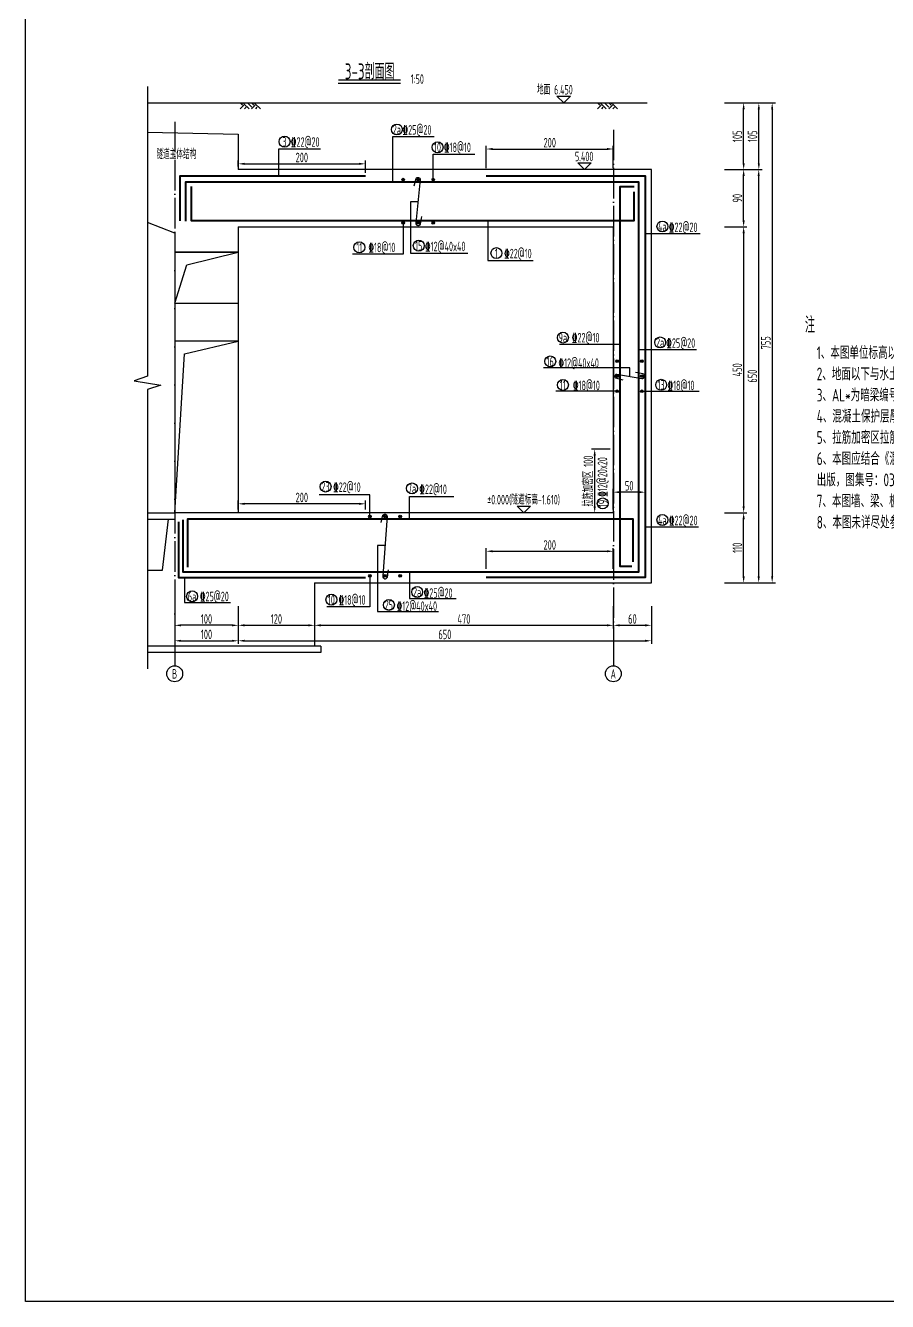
# Model space of a CAD drawing. Header units: millimetres. Extents: x -29538 to 115583, y -232866 to 15404.
# Drawn here: x -20766 to -7208, y -226179 to -206104 of the extents above; entities that cross this region are included whole.
import ezdxf
from ezdxf.enums import TextEntityAlignment as Align

# ---------------------------------------------------------------- set-up
doc = ezdxf.new("R2010")
doc.units = ezdxf.units.MM
doc.header["$LTSCALE"] = 10
doc.header["$MEASUREMENT"] = 0
doc.linetypes.add('ACAD_ISO04W100', pattern=[30, 24, -3, 0, -3])
for name, color, linetype in [('TQ-TEXT', 7, 'Continuous'), ('WALL-W', 2, 'Continuous'), ('中心线', 3, 'ACAD_ISO04W100'), ('尺寸', 4, 'Continuous'), ('文字', 7, 'Continuous'), ('标注', 4, 'Continuous'), ('次轮廓线', 7, 'Continuous'), ('轮廓线', 1, 'Continuous')]:
    doc.layers.add(name, color=color, linetype=linetype)
doc.layers.add('钢筋', color=6, linetype='Continuous', lineweight=40)
doc.styles.get("Standard").update_dxf_attribs({"font": 'gbenor.shx', "width": 0.75, "bigfont": 'gbcbig.shx'})
doc.dimstyles.get("Standard").update_dxf_attribs({"dimscale": 100, "dimtxt": 3, "dimasz": 2, "dimexe": 1, "dimexo": 1, "dimgap": 0.5, "dimtad": 1, "dimdec": 1, "dimlfac": 0.1, "dimdsep": 46, "dimtxsty": 'Standard', "dimcen": 0.5, "dimadec": 0, "dimazin": 0, "dimtfac": 1, "dimtdec": 1, "dimtofl": 0, "dimtmove": 2, "dimatfit": 3, "dimfxl": 0, "dimtolj": 1, "dimtzin": 0, "dimarcsym": 0})

# ---------------------------------------------------------------- blocks, each defined once
blk = doc.blocks.new('*D487')
at = {"layer": 'Defpoints', "color": 0}
for p in [(-18420, -213871), (-17420, -215471), (-17420, -215784)]:
    blk.add_point(p, dxfattribs=at)
at = {"layer": '标注', "color": 0, "lineweight": -2}
for p, q in [((-18420, -215484), (-18420, -215834)), ((-17420, -215521), (-17420, -215834)), ((-18320, -215784), (-17520, -215784))]:
    blk.add_line(p, q, dxfattribs=at)
at = {"layer": '标注', "color": 0}
for points in [[(-18320, -215768), (-18320, -215801), (-18420, -215784)], [(-17520, -215768), (-17520, -215801), (-17420, -215784)]]:
    blk.add_solid(points, dxfattribs=at)
at = {"layer": '标注', "color": 0, "insert": (-17920, -215684), "char_height": 150, "attachment_point": 5}
blk.add_mtext('\\A1;100', dxfattribs=at)
blk = doc.blocks.new('*D488')
at = {"layer": 'Defpoints', "color": 0}
for p in [(-11520, -213771), (-10920, -214871), (-10920, -215541)]:
    blk.add_point(p, dxfattribs=at)
at = {"layer": '标注', "color": 0, "lineweight": -2}
for p, q in [((-11520, -215241), (-11520, -215591)), ((-10920, -215241), (-10920, -215591)), ((-11420, -215541), (-11020, -215541))]:
    blk.add_line(p, q, dxfattribs=at)
at = {"layer": '标注', "color": 0}
for points in [[(-11420, -215524), (-11420, -215558), (-11520, -215541)], [(-11020, -215524), (-11020, -215558), (-10920, -215541)]]:
    blk.add_solid(points, dxfattribs=at)
at = {"layer": '标注', "color": 0, "insert": (-11220, -215441), "char_height": 150, "attachment_point": 5}
blk.add_mtext('\\A1;60', dxfattribs=at)
blk = doc.blocks.new('*D489')
at = {"layer": 'Defpoints', "color": 0}
for p in [(-17420, -215471), (-16220, -215471), (-16220, -215541)]:
    blk.add_point(p, dxfattribs=at)
at = {"layer": '标注', "color": 0, "lineweight": -2}
for p, q in [((-17420, -215521), (-17420, -215591)), ((-17320, -215541), (-16320, -215541)), ((-16220, -215521), (-16220, -215591))]:
    blk.add_line(p, q, dxfattribs=at)
at = {"layer": '标注', "color": 0}
for points in [[(-17320, -215524), (-17320, -215558), (-17420, -215541)], [(-16320, -215524), (-16320, -215558), (-16220, -215541)]]:
    blk.add_solid(points, dxfattribs=at)
at = {"layer": '标注', "color": 0, "insert": (-16820, -215441), "char_height": 150, "attachment_point": 5}
blk.add_mtext('\\A1;120', dxfattribs=at)
blk = doc.blocks.new('*D498')
at = {"layer": 'Defpoints', "color": 0}
for p in [(-11520, -213771), (-16220, -215471), (-11520, -215541)]:
    blk.add_point(p, dxfattribs=at)
at = {"layer": '标注', "color": 0, "lineweight": -2}
for p, q in [((-11520, -215241), (-11520, -215591)), ((-16220, -215521), (-16220, -215591)), ((-16120, -215541), (-11620, -215541))]:
    blk.add_line(p, q, dxfattribs=at)
at = {"layer": '标注', "color": 0}
for points in [[(-16120, -215524), (-16120, -215558), (-16220, -215541)], [(-11620, -215524), (-11620, -215558), (-11520, -215541)]]:
    blk.add_solid(points, dxfattribs=at)
at = {"layer": '标注', "color": 0, "insert": (-13870, -215441), "char_height": 150, "attachment_point": 5}
blk.add_mtext('\\A1;470', dxfattribs=at)
blk = doc.blocks.new('*D490')
at = {"layer": 'Defpoints', "color": 0}
for p in [(-10920, -214871), (-17420, -215471), (-10920, -215784)]:
    blk.add_point(p, dxfattribs=at)
at = {"layer": '标注', "color": 0, "lineweight": -2}
for p, q in [((-17420, -215521), (-17420, -215834)), ((-10920, -215484), (-10920, -215834)), ((-17320, -215784), (-11020, -215784))]:
    blk.add_line(p, q, dxfattribs=at)
at = {"layer": '标注', "color": 0}
for points in [[(-17320, -215768), (-17320, -215801), (-17420, -215784)], [(-11020, -215768), (-11020, -215801), (-10920, -215784)]]:
    blk.add_solid(points, dxfattribs=at)
at = {"layer": '标注', "color": 0, "insert": (-14170, -215684), "char_height": 150, "attachment_point": 5}
blk.add_mtext('\\A1;650', dxfattribs=at)
blk = doc.blocks.new('*D491')
at = {"layer": 'Defpoints', "color": 0}
for p in [(-11520, -209271), (-11520, -213771), (-9470, -213771)]:
    blk.add_point(p, dxfattribs=at)
at = {"layer": '标注', "color": 0, "lineweight": -2}
for p, q in [((-9770, -209271), (-9420, -209271)), ((-9470, -209371), (-9470, -213671)), ((-9770, -213771), (-9420, -213771))]:
    blk.add_line(p, q, dxfattribs=at)
at = {"layer": '标注', "color": 0}
for points in [[(-9487, -209371), (-9453, -209371), (-9470, -209271)], [(-9487, -213671), (-9453, -213671), (-9470, -213771)]]:
    blk.add_solid(points, dxfattribs=at)
at = {"layer": '标注', "color": 0, "insert": (-9570, -211521), "char_height": 150, "attachment_point": 5, "rotation": 90}
blk.add_mtext('\\A1;450', dxfattribs=at)
blk = doc.blocks.new('*D492')
at = {"layer": 'Defpoints', "color": 0}
for p in [(-10920, -208371), (-9470, -208371), (-11520, -209271)]:
    blk.add_point(p, dxfattribs=at)
at = {"layer": '标注', "color": 0, "lineweight": -2}
for p, q in [((-9770, -208371), (-9420, -208371)), ((-9470, -209171), (-9470, -208471)), ((-9770, -209271), (-9420, -209271))]:
    blk.add_line(p, q, dxfattribs=at)
at = {"layer": '标注', "color": 0}
for points in [[(-9487, -208471), (-9453, -208471), (-9470, -208371)], [(-9487, -209171), (-9453, -209171), (-9470, -209271)]]:
    blk.add_solid(points, dxfattribs=at)
at = {"layer": '标注', "color": 0, "insert": (-9570, -208821), "char_height": 150, "attachment_point": 5, "rotation": 90}
blk.add_mtext('\\A1;90', dxfattribs=at)
blk = doc.blocks.new('*D493')
at = {"layer": 'Defpoints', "color": 0}
for p in [(-11520, -208371), (-9233, -208371), (-10920, -214871)]:
    blk.add_point(p, dxfattribs=at)
at = {"layer": '标注', "color": 0, "lineweight": -2}
for p, q in [((-9533, -208371), (-9183, -208371)), ((-9233, -214771), (-9233, -208471)), ((-9533, -214871), (-9183, -214871))]:
    blk.add_line(p, q, dxfattribs=at)
at = {"layer": '标注', "color": 0}
for points in [[(-9250, -208471), (-9217, -208471), (-9233, -208371)], [(-9250, -214771), (-9217, -214771), (-9233, -214871)]]:
    blk.add_solid(points, dxfattribs=at)
at = {"layer": '标注', "color": 0, "insert": (-9333, -211621), "char_height": 150, "attachment_point": 5, "rotation": 90}
blk.add_mtext('\\A1;650', dxfattribs=at)
blk = doc.blocks.new('*D494')
at = {"layer": 'Defpoints', "color": 0}
for p in [(-11520, -213771), (-9470, -213771), (-10920, -214871)]:
    blk.add_point(p, dxfattribs=at)
at = {"layer": '标注', "color": 0, "lineweight": -2}
for p, q in [((-9770, -213771), (-9420, -213771)), ((-9470, -214771), (-9470, -213871)), ((-9770, -214871), (-9420, -214871))]:
    blk.add_line(p, q, dxfattribs=at)
at = {"layer": '标注', "color": 0}
for points in [[(-9487, -213871), (-9453, -213871), (-9470, -213771)], [(-9487, -214771), (-9453, -214771), (-9470, -214871)]]:
    blk.add_solid(points, dxfattribs=at)
at = {"layer": '标注', "color": 0, "insert": (-9570, -214321), "char_height": 150, "attachment_point": 5, "rotation": 90}
blk.add_mtext('\\A1;110', dxfattribs=at)
blk = doc.blocks.new('*D495')
at = {"layer": 'Defpoints', "color": 0}
for p in [(-18420, -213771), (-17420, -214871), (-18420, -215541)]:
    blk.add_point(p, dxfattribs=at)
at = {"layer": '标注', "color": 0, "lineweight": -2}
for p, q in [((-18420, -215241), (-18420, -215591)), ((-17420, -215241), (-17420, -215591)), ((-17520, -215541), (-18320, -215541))]:
    blk.add_line(p, q, dxfattribs=at)
at = {"layer": '标注', "color": 0}
for points in [[(-18320, -215524), (-18320, -215558), (-18420, -215541)], [(-17520, -215524), (-17520, -215558), (-17420, -215541)]]:
    blk.add_solid(points, dxfattribs=at)
at = {"layer": '标注', "color": 0, "insert": (-17920, -215441), "char_height": 150, "attachment_point": 5}
blk.add_mtext('\\A1;100', dxfattribs=at)
blk = doc.blocks.new('A$C38B60C35')
for p, q in [((71, -71), (0, 0)), ((425, -71), (354, 0)), ((-2, -189), (115, -71)), ((71, -27), (98, 0)), ((277, -189), (115, -27)), ((131, -189), (182, -138)), ((358, -138), (221, 0)), ((352, -189), (469, -71)), ((425, -27), (452, 0)), ((631, -189), (469, -27)), ((484, -189), (535, -138))]:
    blk.add_line(p, q)
blk = doc.blocks.new('*D496')
at = {"layer": 'Defpoints', "color": 0}
for p in [(-11369, -207321), (-9470, -207321), (-10920, -208371)]:
    blk.add_point(p, dxfattribs=at)
at = {"layer": '标注', "color": 0, "lineweight": -2}
for p, q in [((-9770, -207321), (-9420, -207321)), ((-9470, -208271), (-9470, -207421)), ((-9770, -208371), (-9420, -208371))]:
    blk.add_line(p, q, dxfattribs=at)
at = {"layer": '标注', "color": 0}
for points in [[(-9487, -207421), (-9453, -207421), (-9470, -207321)], [(-9487, -208271), (-9453, -208271), (-9470, -208371)]]:
    blk.add_solid(points, dxfattribs=at)
at = {"layer": '标注', "color": 0, "insert": (-9570, -207846), "char_height": 150, "attachment_point": 5, "rotation": 90}
blk.add_mtext('\\A1;105', dxfattribs=at)
blk = doc.blocks.new('*D497')
at = {"layer": 'Defpoints', "color": 0}
for p in [(-10920, -207321), (-9231, -207321), (-10920, -208371)]:
    blk.add_point(p, dxfattribs=at)
at = {"layer": '标注', "color": 0, "lineweight": -2}
for p, q in [((-9531, -207321), (-9181, -207321)), ((-9231, -208271), (-9231, -207421)), ((-9531, -208371), (-9181, -208371))]:
    blk.add_line(p, q, dxfattribs=at)
at = {"layer": '标注', "color": 0}
for points in [[(-9248, -207421), (-9215, -207421), (-9231, -207321)], [(-9248, -208271), (-9215, -208271), (-9231, -208371)]]:
    blk.add_solid(points, dxfattribs=at)
at = {"layer": '标注', "color": 0, "insert": (-9331, -207846), "char_height": 150, "attachment_point": 5, "rotation": 90}
blk.add_mtext('\\A1;105', dxfattribs=at)
blk = doc.blocks.new('*D499')
at = {"layer": 'Defpoints', "color": 0}
for p in [(-10985, -207321), (-10920, -214871), (-9021, -214871)]:
    blk.add_point(p, dxfattribs=at)
at = {"layer": '标注', "color": 0, "lineweight": -2}
for p, q in [((-9321, -207321), (-8971, -207321)), ((-9021, -207421), (-9021, -214771)), ((-9321, -214871), (-8971, -214871))]:
    blk.add_line(p, q, dxfattribs=at)
at = {"layer": '标注', "color": 0}
for points in [[(-9038, -207421), (-9005, -207421), (-9021, -207321)], [(-9038, -214771), (-9005, -214771), (-9021, -214871)]]:
    blk.add_solid(points, dxfattribs=at)
at = {"layer": '标注', "color": 0, "insert": (-9121, -211096), "char_height": 150, "attachment_point": 5, "rotation": 90}
blk.add_mtext('\\A1;755', dxfattribs=at)
blk = doc.blocks.new('*D500')
at = {"layer": 'Defpoints', "color": 0}
for p in [(-11520, -208047), (-13520, -208471), (-11520, -208471)]:
    blk.add_point(p, dxfattribs=at)
at = {"layer": '标注', "color": 0, "lineweight": -2}
for p, q in [((-13520, -208347), (-13520, -207997)), ((-13420, -208047), (-11620, -208047)), ((-11520, -208347), (-11520, -207997))]:
    blk.add_line(p, q, dxfattribs=at)
at = {"layer": '标注', "color": 0}
for points in [[(-13420, -208030), (-13420, -208063), (-13520, -208047)], [(-11620, -208030), (-11620, -208063), (-11520, -208047)]]:
    blk.add_solid(points, dxfattribs=at)
at = {"layer": '标注', "color": 0, "insert": (-12520, -207947), "char_height": 150, "attachment_point": 5}
blk.add_mtext('\\A1;200', dxfattribs=at)
blk = doc.blocks.new('*D501')
at = {"layer": 'Defpoints', "color": 0}
for p in [(-11020, -211021), (-11520, -213446), (-11520, -213771)]:
    blk.add_point(p, dxfattribs=at)
at = {"layer": '标注', "color": 0, "lineweight": -2}
for p, q in [((-11020, -213146), (-11020, -213496)), ((-11520, -213721), (-11520, -213396)), ((-11120, -213446), (-11420, -213446))]:
    blk.add_line(p, q, dxfattribs=at)
at = {"layer": '标注', "color": 0}
for points in [[(-11420, -213429), (-11420, -213463), (-11520, -213446)], [(-11120, -213429), (-11120, -213463), (-11020, -213446)]]:
    blk.add_solid(points, dxfattribs=at)
at = {"layer": '标注', "color": 0, "insert": (-11270, -213346), "char_height": 150, "attachment_point": 5}
blk.add_mtext('\\A1;50', dxfattribs=at)
blk = doc.blocks.new('*D502')
at = {"layer": 'Defpoints', "color": 0}
for p in [(-17420, -208371), (-15420, -208280), (-15420, -208471)]:
    blk.add_point(p, dxfattribs=at)
at = {"layer": '标注', "color": 0, "lineweight": -2}
for p, q in [((-17420, -208321), (-17420, -208230)), ((-17320, -208280), (-15520, -208280)), ((-15420, -208421), (-15420, -208230))]:
    blk.add_line(p, q, dxfattribs=at)
at = {"layer": '标注', "color": 0}
for points in [[(-17320, -208264), (-17320, -208297), (-17420, -208280)], [(-15520, -208264), (-15520, -208297), (-15420, -208280)]]:
    blk.add_solid(points, dxfattribs=at)
at = {"layer": '标注', "color": 0, "insert": (-16420, -208180), "char_height": 150, "attachment_point": 5}
blk.add_mtext('\\A1;200', dxfattribs=at)
blk = doc.blocks.new('*D486')
at = {"layer": 'Defpoints', "color": 0}
for p in [(-11813, -212771), (-11520, -212771), (-11520, -213771)]:
    blk.add_point(p, dxfattribs=at)
at = {"layer": '标注', "color": 0, "lineweight": -2}
for p, q in [((-11570, -212771), (-11863, -212771)), ((-11813, -213671), (-11813, -212871)), ((-11570, -213771), (-11863, -213771))]:
    blk.add_line(p, q, dxfattribs=at)
at = {"layer": '标注', "color": 0}
for points in [[(-11830, -212871), (-11796, -212871), (-11813, -212771)], [(-11830, -213671), (-11796, -213671), (-11813, -213771)]]:
    blk.add_solid(points, dxfattribs=at)
at = {"layer": '标注', "color": 0, "insert": (-11913, -213271), "char_height": 150, "attachment_point": 5, "rotation": 90}
blk.add_mtext('\\A1;拉筋加密区 100', dxfattribs=at)
blk = doc.blocks.new('*D485')
at = {"layer": 'Defpoints', "color": 0}
for p in [(-17420, -213629), (-17420, -213771), (-15420, -213771)]:
    blk.add_point(p, dxfattribs=at)
at = {"layer": '标注', "color": 0, "lineweight": -2}
for p, q in [((-17420, -213721), (-17420, -213579)), ((-15420, -213721), (-15420, -213579)), ((-15520, -213629), (-17320, -213629))]:
    blk.add_line(p, q, dxfattribs=at)
at = {"layer": '标注', "color": 0}
for points in [[(-17320, -213613), (-17320, -213646), (-17420, -213629)], [(-15520, -213613), (-15520, -213646), (-15420, -213629)]]:
    blk.add_solid(points, dxfattribs=at)
at = {"layer": '标注', "color": 0, "insert": (-16420, -213529), "char_height": 150, "attachment_point": 5}
blk.add_mtext('\\A1;200', dxfattribs=at)
blk = doc.blocks.new('*D524')
at = {"layer": 'Defpoints', "color": 0}
for p in [(-11520, -214376), (-13520, -214701), (-11520, -214701)]:
    blk.add_point(p, dxfattribs=at)
at = {"layer": '标注', "color": 0, "lineweight": -2}
for p, q in [((-13520, -214651), (-13520, -214326)), ((-13420, -214376), (-11620, -214376)), ((-11520, -214651), (-11520, -214326))]:
    blk.add_line(p, q, dxfattribs=at)
at = {"layer": '标注', "color": 0}
for points in [[(-13420, -214359), (-13420, -214392), (-13520, -214376)], [(-11620, -214359), (-11620, -214392), (-11520, -214376)]]:
    blk.add_solid(points, dxfattribs=at)
at = {"layer": '标注', "color": 0, "insert": (-12520, -214276), "char_height": 150, "attachment_point": 5}
blk.add_mtext('\\A1;200', dxfattribs=at)

msp = doc.modelspace()

# ---------------------------------------------------------------- linework, layer by layer
at = {"ltscale": 2}
msp.add_lwpolyline([(-18845.6, -207061.44), (-18845.6, -211621.78), (-19055.6, -211691.78), (-18635.6, -211761.78), (-18845.6, -211831.78), (-18845.6, -216222.98)], dxfattribs=at)
at = {"layer": 'WALL-W', "color": 6, "ltscale": 2}
for points in [[(-14651.76, -208623.99), (-14622.44, -208510.44, -0.72553014), (-14556.42, -208525.83), (-14624.07, -209207.49, 0.974105), (-14552.65, -209225.6, -0.00528314), (-14532.41, -209110.57, -0.73500734)], [(-11364.83, -211684.15), (-11478.38, -211654.83, -0.72553014), (-11462.99, -211588.81), (-11071.68, -211656.46, 0.974105), (-11053.58, -211585.04, -0.00528314), (-11168.61, -211564.8, -0.73500734)], [(-15173.62, -213922.81), (-15144.3, -213809.27, -0.72553014), (-15078.29, -213824.65), (-15145.93, -214763.81, 0.974105), (-15074.51, -214781.91, -0.00528314), (-15054.27, -214666.88, -0.73500734)]]:
    msp.add_lwpolyline(points, format="xyb", dxfattribs=at)
for centre, radius in [((-14826.32, -208529.29), 21.09), ((-14826.32, -208529.29), 10.55), ((-14589.2, -208529.29), 21.09), ((-14589.2, -208529.29), 10.55), ((-14352.09, -208529.29), 21.09), ((-14352.09, -208529.29), 10.55), ((-14826.32, -209206.7), 21.09), ((-14826.32, -209206.7), 10.55), ((-14589.2, -209206.7), 21.09), ((-14589.2, -209206.7), 10.55), ((-14352.09, -209206.7), 21.09), ((-14352.09, -209206.7), 10.55), ((-11459.53, -211384.48), 21.09), ((-11459.53, -211384.48), 10.55), ((-11072.48, -211384.48), 21.09), ((-11072.48, -211384.48), 10.55), ((-11459.53, -211621.59), 21.09), ((-11459.53, -211621.59), 10.55), ((-11072.48, -211621.59), 21.09), ((-11072.48, -211621.59), 10.55), ((-11459.53, -211858.71), 21.09), ((-11459.53, -211858.71), 10.55), ((-11072.48, -211858.71), 21.09), ((-11072.48, -211858.71), 10.55), ((-15348.18, -213828.11), 21.09), ((-15348.18, -213828.11), 10.55), ((-15111.07, -213828.11), 21.09), ((-15111.07, -213828.11), 10.55), ((-14873.95, -213828.11), 21.09), ((-14873.95, -213828.11), 10.55), ((-15348.18, -214763.01), 21.09), ((-15348.18, -214763.01), 10.55), ((-15111.07, -214763.01), 21.09), ((-15111.07, -214763.01), 10.55), ((-14873.95, -214763.01), 21.09), ((-14873.95, -214763.01), 10.55)]:
    msp.add_circle(centre, radius, dxfattribs=at)
at = {"layer": '中心线', "ltscale": 2}
for p, q in [((-18419.75, -207617.25), (-18419.75, -215793.7)), ((-11519.75, -207742.91), (-11519.75, -215544.87))]:
    msp.add_line(p, q, dxfattribs=at)
at = {"layer": '尺寸'}
for p, q in [((-11519.75, -215558.22), (-11519.75, -216177.94)), ((-18419.75, -215793.7), (-18419.75, -216177.94))]:
    msp.add_line(p, q, dxfattribs=at)
at = {"layer": '文字'}
msp.add_line((-15847.07, -207011.34), (-14867.58, -207011.34), dxfattribs=at)
at = {"layer": '文字', "const_width": 20}
msp.add_lwpolyline([(-15847.07, -206961.34), (-14867.58, -206961.34)], dxfattribs=at)
at = {"layer": '文字'}
for centre, radius in [((-14924.2, -207740.16), 86.22), ((-16691.97, -207930.65), 86.22), ((-14285.06, -208020.15), 86.22), ((-10747.54, -209265.85), 86.22), ((-15514.6, -209594.22), 86.22), ((-14579.93, -209566.95), 86.22), ((-13358.74, -209685.26), 86.22), ((-12312.9, -211014), 86.22), ((-10783.26, -211090.52), 86.22), ((-12512.54, -211388.45), 86.22), ((-12313.16, -211758.08), 86.22), ((-10767.56, -211756.83), 86.22), ((-16046.28, -213358.62), 86.22), ((-14686.18, -213386.85), 86.22), ((-11685.92, -213622.97), 86.22), ((-10747.54, -213883.69), 86.22), ((-18145.46, -215084.93), 86.22), ((-14605.5, -215016.45), 86.22), ((-15954.2, -215137.92), 86.22), ((-15050.23, -215219.79), 86.22), ((-18419.75, -216302.94), 125), ((-11519.75, -216302.94), 125)]:
    msp.add_circle(centre, radius, dxfattribs=at)
at = {"layer": '标注'}
for p, q in [((-11458.22, -211858.31), (-12423.86, -211858.31)), ((-11068.9, -211858.31), (-10168.54, -211858.31))]:
    msp.add_line(p, q, dxfattribs=at)
msp.add_lwpolyline([(-20766.26, -35766.07), (73532.6, -35766.07), (73532.6, -226179.33), (-20766.26, -226179.33)], close=True, dxfattribs=at)
at = {"layer": '标注', "const_width": 20}
msp.add_lwpolyline([(-18845.6, -207320.9), (-10984.54, -207320.9)], dxfattribs=at)
at = {"layer": '标注'}
for points in [[(-14990.15, -208570.9), (-14990.15, -207851.77), (-14336.56, -207851.77)], [(-16781.19, -208470.9), (-16781.19, -208042.7), (-16128.82, -208042.7)], [(-14352.09, -208529.29), (-14352.09, -208128.41), (-13699, -208128.41)], [(-14590.24, -208879.14), (-14707.97, -208879.14), (-14707.97, -209687.79), (-13808.74, -209687.79)], [(-13493.12, -209170.9), (-13493.12, -209800.99), (-12779.45, -209800.99)], [(-14825.92, -209210.28), (-14825.92, -209703.3), (-15621.96, -209703.3)], [(-11019.75, -209377.99), (-10154.16, -209377.99)], [(-18419.75, -210471.63), (-18227.52, -209871.14), (-17419.75, -209671.63)], [(-18419.75, -213770.9), (-18264.15, -211272.01), (-17419.75, -211070.9)], [(-11419.75, -211121.78), (-12366.92, -211121.78)], [(-11119.75, -211199.23), (-10209.81, -211199.23)], [(-11262.17, -211622.64), (-11262.17, -211491.12), (-12616.37, -211491.12)], [(-15348.18, -213828.11), (-15348.18, -213488.3), (-16145.42, -213488.3)], [(-14725.2, -213870.9), (-14725.2, -213514.09), (-14029.55, -213514.09)], [(-11019.75, -213991.04), (-10178.61, -213991.04)], [(-15112.11, -214286.76), (-15229.83, -214286.76), (-15229.83, -215324.08), (-14268.25, -215324.08)], [(-18266.04, -214800.9), (-18266.04, -215183.32), (-17542.9, -215183.32)], [(-15347.79, -214766.59), (-15347.79, -215248.76), (-16027.34, -215248.76)], [(-14725.61, -214700.9), (-14725.61, -215119.36), (-13992.98, -215119.36)]]:
    msp.add_lwpolyline(points, dxfattribs=at)
at = {"layer": '次轮廓线'}
for p, q in [((-18845.6, -207782.39), (-17419.75, -207810.9)), ((-17419.75, -207810.9), (-17419.75, -208370.9)), ((-18419.75, -209370.9), (-18845.6, -209200.57)), ((-18419.75, -209370.9), (-18419.75, -209671.63)), ((-17419.75, -209270.9), (-17419.75, -209671.63)), ((-18419.75, -209671.63), (-18419.75, -210471.63)), ((-18419.75, -209671.63), (-17419.75, -209671.63)), ((-17419.75, -209671.63), (-17419.75, -210471.63)), ((-18419.75, -210503.51), (-18419.75, -211070.9)), ((-17419.75, -210471.63), (-17419.75, -211070.9)), ((-18419.75, -211070.9), (-18419.75, -213770.9)), ((-17419.75, -211070.9), (-17419.75, -213770.9)), ((-18845.6, -213770.9), (-18419.75, -213770.9)), ((-18419.75, -213770.9), (-18419.75, -213870.9)), ((-17419.75, -213770.9), (-18419.75, -213770.9)), ((-18845.6, -213870.9), (-18519.75, -213870.9)), ((-18609.64, -214670.9), (-18519.75, -213870.9)), ((-18519.75, -213870.9), (-18419.75, -213870.9)), ((-18845.6, -214670.9), (-18609.64, -214670.9)), ((-16219.75, -214870.9), (-16219.75, -215870.9)), ((-16219.75, -215570.9), (-16219.75, -215870.9)), ((-16119.75, -215870.9), (-18845.6, -215870.9)), ((-16119.75, -215970.9), (-18845.6, -215970.9)), ((-16119.75, -215870.9), (-16119.75, -215970.9))]:
    msp.add_line(p, q, dxfattribs=at)
at = {"layer": '次轮廓线', "extrusion": (0, 0, -1)}
for p, q in [((-17419.75, -209671.63), (-18419.75, -209671.63)), ((-18419.75, -210471.63), (-17419.75, -210471.63)), ((-17419.75, -211070.9), (-18419.75, -211070.9))]:
    msp.add_line(p, q, dxfattribs=at)
at = {"layer": '次轮廓线'}
for points in [[(-12406.23, -207214.84), (-12194.1, -207214.84), (-12300.16, -207320.9)], [(-12080.93, -208264.84), (-11868.8, -208264.84), (-11974.87, -208370.9)], [(-13033.96, -213664.84), (-12821.83, -213664.84), (-12927.89, -213770.9)]]:
    msp.add_lwpolyline(points, close=True, dxfattribs=at)
at = {"layer": '轮廓线'}
for p, q in [((-17419.75, -209270.9), (-11519.75, -209270.9)), ((-11519.75, -213770.9), (-11519.75, -209270.9)), ((-11519.75, -213770.9), (-17419.75, -213770.9))]:
    msp.add_line(p, q, dxfattribs=at)
for points in [[(-10919.75, -214870.9), (-10919.75, -208370.9), (-17419.75, -208370.9)], [(-16219.75, -214870.9), (-10919.75, -214870.9)]]:
    msp.add_lwpolyline(points, dxfattribs=at)
at = {"layer": '钢筋'}
for points in [[(-18332.7, -209177.34), (-18332.7, -208470.9), (-15419.75, -208470.9)], [(-18289.75, -213878.8), (-18289.75, -214700.9), (-11119.75, -214700.9), (-11119.75, -208570.9), (-18247.85, -208570.9), (-18247.85, -209182.58)], [(-13519.75, -208470.9), (-11019.75, -208470.9), (-11019.75, -211020.9), (-11019.75, -214790.9), (-13519.75, -214790.9)], [(-18161.37, -208638.67), (-18161.37, -209170.9), (-11190.3, -209170.9), (-11190.3, -208722.69)], [(-11194.65, -208641.12), (-11419.75, -208641.12), (-11419.75, -214610.9), (-11419.75, -214610.9), (-11229.64, -214610.9)], [(-18359.75, -213910.41), (-18359.75, -214790.9), (-15419.75, -214790.9)], [(-11209.84, -214541.78), (-11209.84, -213870.9), (-18217.41, -213870.9), (-18217.41, -214625.03)]]:
    msp.add_lwpolyline(points, dxfattribs=at)

# ---------------------------------------------------------------- block references
at = {"layer": '标注', "xscale": 0.5, "yscale": 0.5, "zscale": 0.5}
for p in [(-17387.46, -207320.9), (-11768.82, -207320.9)]:
    msp.add_blockref('A$C38B60C35', p, dxfattribs=at)

# ---------------------------------------------------------------- texts
at = {"layer": 'TQ-TEXT', "width": 0.7}
msp.add_text('注', height=250, dxfattribs=at).set_placement((-8506.14, -210938.67))
at = {"layer": '文字', "width": 0.7}
for s, height, p in [('3-3剖面图', 250, (-15352.5, -206824.76)), ('1:50', 150, (-14603.21, -206946.38)), ('地面 6.450', 150, (-12439.21, -207114.34)), ('2a', 150, (-14925.44, -207742.23)), ('3', 150, (-16693.21, -207932.73)), ('10', 150, (-14286.3, -208022.22)), ('隧道主体结构', 150, (-18393.89, -208129.17)), ('5.400', 150, (-11978.39, -208164.34)), ('4a', 150, (-10748.78, -209267.92)), ('11', 150, (-15515.84, -209596.29)), ('15', 150, (-14581.17, -209569.02)), ('1', 150, (-13359.98, -209687.34)), ('9a', 150, (-12314.14, -211016.07)), ('2a', 150, (-10784.5, -211092.59)), ('16', 150, (-12513.78, -211390.52)), ('11', 150, (-12314.4, -211760.15)), ('13', 150, (-10768.8, -211758.9)), ('23', 150, (-16047.51, -213360.69)), ('7a', 150, (-14687.41, -213388.92)), ('±0.000(隧道标高-1.610)', 150, (-12931.42, -213564.34)), ('4a', 150, (-10748.78, -213885.76)), ('2a', 150, (-14606.74, -215018.52)), ('6a', 150, (-18146.7, -215087)), ('10', 150, (-15955.44, -215139.99)), ('25', 150, (-15051.47, -215221.86)), ('B', 150, (-18420.99, -216305.01)), ('A', 150, (-11520.99, -216305.01))]:
    msp.add_text(s, height=height, dxfattribs=at).set_placement(p, align=Align.MIDDLE_CENTER)
for s, p in [('%%13225@20', (-14837.03, -207820.63)), ('%%13222@20', (-16593.4, -208011.56)), ('%%13218@10', (-14185.42, -208095.73)), ('%%13222@20', (-10648.11, -209353.55)), ('%%13218@10', (-15373.87, -209670.61)), ('%%13212@40x40', (-14483.14, -209655.19)), ('%%13222@10', (-13239.86, -209766.84)), ('%%13222@10', (-12173.36, -211090)), ('%%13225@20', (-10688.2, -211174.79)), ('%%13212@40x40', (-12384.27, -211490.87)), ('%%13218@10', (-12156.52, -211841.67)), ('%%13218@10', (-10668.92, -211841.67)), ('%%13222@10', (-15929.76, -213441.78)), ('%%13222@10', (-14573.3, -213474.66)), ('%%13222@20', (-10646.74, -213966.6)), ('%%13225@20', (-18024.51, -215162.01)), ('%%13225@20', (-14504.84, -215107.52)), ('%%13218@10', (-15843.3, -215216.07)), ('%%13212@40x40', (-14929.62, -215313.87))]:
    msp.add_text(s, height=150, dxfattribs=at).set_placement(p)
msp.add_text('%%13212@20x20', height=150, rotation=90, dxfattribs=at).set_placement((-11615.96, -213519.79))
msp.add_text('19', height=150, rotation=90, dxfattribs=at).set_placement((-11683.85, -213624.21), align=Align.MIDDLE_CENTER)
at = {"layer": '标注', "insert": (-8320.53, -211152.39), "char_height": 200, "width": 6960.3708, "attachment_point": 1}
msp.add_mtext('1、本图单位标高以m计，其余以cm计，高程为以隧道检修通道面为%%P0.000的相对高程。\\P2、地面以下与水土接触部分结构采用C30P8防水混凝土，其他部分采用C30混凝土，钢筋HRB335级。\\P3、AL*为暗梁编号。\\P4、混凝土保护层厚度迎水面为50mm,背水面为40mm,内部结构为30mm。\\P5、拉筋加密区拉筋弯钩末端平直段长度不小于10d，其他拉筋弯钩末端平直段长度不小于5d。\\P6、本图应结合《混凝土结构施工图平面整体表示方法制图规则和构造详图》（中国建筑标准设计研究所出版，图集号：03G101-1）一起使用。\\P7、本图墙、梁、板钢筋的锚固、连接等构相关构造要求应按图集03G101-1中的相关构造规定执行。\\P8、本图未详尽处参见主体结构设计说明。', dxfattribs=at)

# ---------------------------------------------------------------- dimensions: what is measured, and where the dimension line sits
at = {"layer": '标注'}
for base, p1, p2, picture, middle in [((-9469.96, -207320.9), (-10919.75, -208370.9), (-11368.89, -207320.9), '*D496', (-9569.96, -207845.9)), ((-9021.26, -214870.9), (-10984.54, -207320.9), (-10919.75, -214870.9), '*D499', (-9121.26, -211095.9)), ((-9231.21, -207320.9), (-10919.75, -208370.9), (-10919.75, -207320.9), '*D497', (-9331.21, -207845.9)), ((-9469.96, -208370.9), (-11519.75, -209270.9), (-10919.75, -208370.9), '*D492', (-9569.96, -208820.9)), ((-9233.43, -208370.9), (-10919.75, -214870.9), (-11519.75, -208370.9), '*D493', (-9333.43, -211620.9)), ((-9469.96, -213770.9), (-11519.75, -209270.9), (-11519.75, -213770.9), '*D491', (-9569.96, -211520.9)), ((-9469.96, -213770.9), (-10919.75, -214870.9), (-11519.75, -213770.9), '*D494', (-9569.96, -214320.9))]:
    dim = msp.add_linear_dim(base=base, p1=p1, p2=p2, angle=90, dimstyle='Standard', override={"dimscale": 50}, dxfattribs=at)
    dim.commit()
    dim.dimension.update_dxf_attribs({"geometry": picture, "text_midpoint": middle})
for base, p1, p2, picture, middle in [((-11519.75, -208046.64), (-13519.75, -208470.9), (-11519.75, -208470.9), '*D500', (-12519.75, -207946.64)), ((-15419.75, -208280.28), (-17419.75, -208370.9), (-15419.75, -208470.9), '*D502', (-16419.75, -208180.28)), ((-11519.75, -213445.94), (-11019.75, -211020.9), (-11519.75, -213770.9), '*D501', (-11269.75, -213345.94)), ((-17419.75, -213629.2), (-15419.75, -213770.9), (-17419.75, -213770.9), '*D485', (-16419.75, -213529.2)), ((-18419.75, -215541.1), (-17419.75, -214870.9), (-18419.75, -213770.9), '*D495', (-17919.75, -215441.1)), ((-11519.75, -215541.1), (-16219.75, -215470.9), (-11519.75, -213770.9), '*D498', (-13869.75, -215441.1)), ((-10919.75, -215541.1), (-11519.75, -213770.9), (-10919.75, -214870.9), '*D488', (-11219.75, -215441.1)), ((-17419.75, -215784.21), (-18419.75, -213870.9), (-17419.75, -215470.9), '*D487', (-17919.75, -215684.21)), ((-11519.75, -214375.76), (-13519.75, -214700.9), (-11519.75, -214700.9), '*D524', (-12519.75, -214275.76)), ((-10919.75, -215784.21), (-17419.75, -215470.9), (-10919.75, -214870.9), '*D490', (-14169.75, -215684.21)), ((-16219.75, -215541.1), (-17419.75, -215470.9), (-16219.75, -215470.9), '*D489', (-16819.75, -215441.1))]:
    dim = msp.add_linear_dim(base=base, p1=p1, p2=p2, dimstyle='Standard', override={"dimscale": 50}, dxfattribs=at)
    dim.commit()
    dim.dimension.update_dxf_attribs({"geometry": picture, "text_midpoint": middle})
dim = msp.add_linear_dim(base=(-11812.92, -212770.9), p1=(-11519.75, -213770.9), p2=(-11519.75, -212770.9), angle=90, text='拉筋加密区 <>', dimstyle='Standard', override={"dimscale": 50}, dxfattribs=at)
dim.commit()
dim.dimension.update_dxf_attribs({"geometry": '*D486', "text_midpoint": (-11912.92, -213270.9)})

doc.saveas('drawing.dxf')
